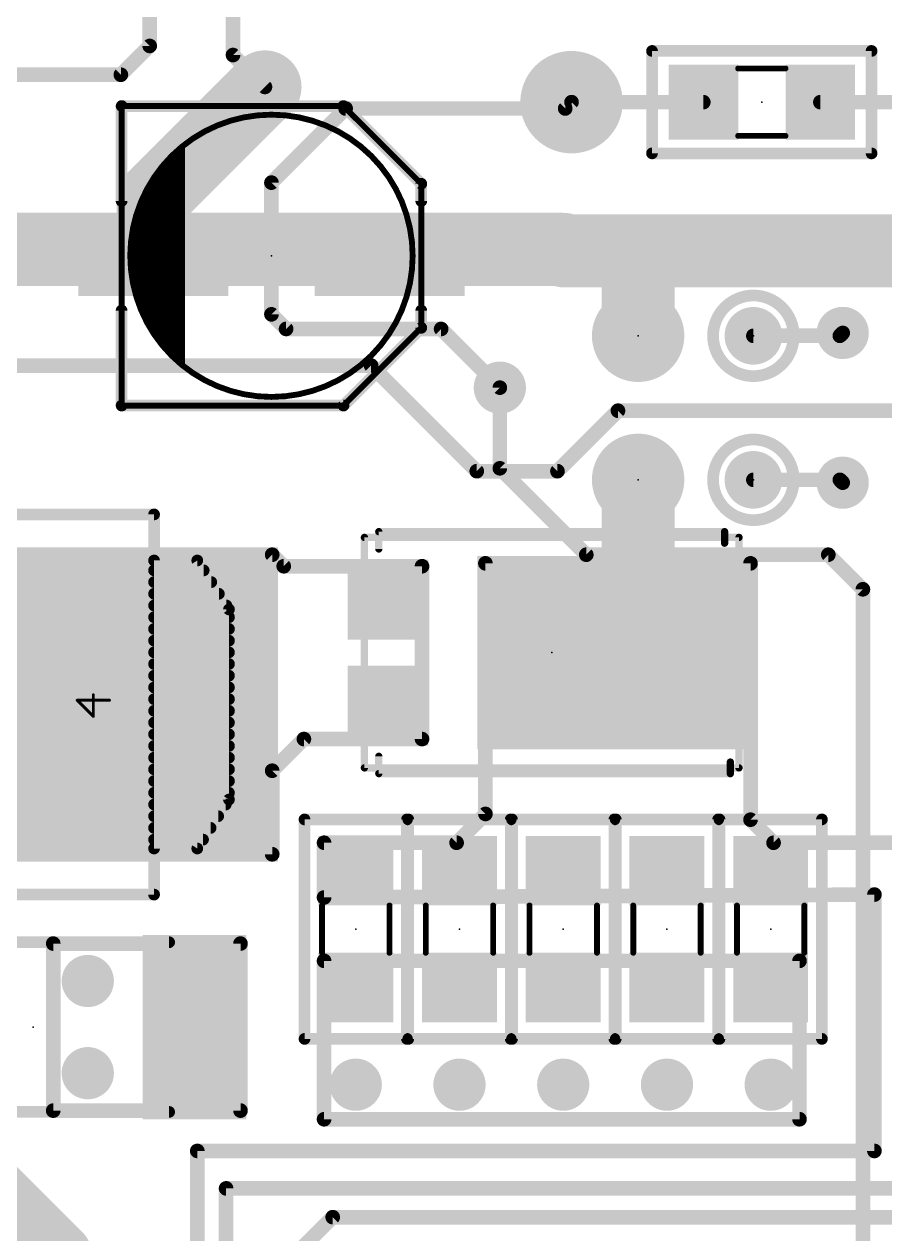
# Model space of a CAD drawing. Extents: x -12.5 to 70.1, y -12.4 to 85.2.
# Drawn here: x 12.35 to 27.28, y 47.41 to 68.41 of the extents above; entities that cross this region are included whole.
import ezdxf

# ---------------------------------------------------------------- set-up
doc = ezdxf.new("R2010")
doc.units = 0
for name, color, linetype in [('1', 12, 'CONTINUOUS'), ('16', 132, 'CONTINUOUS'), ('17', 110, 'CONTINUOUS'), ('18', 110, 'CONTINUOUS'), ('21', 40, 'CONTINUOUS'), ('23', 53, 'CONTINUOUS'), ('51', 253, 'CONTINUOUS')]:
    doc.layers.add(name, color=color, linetype=linetype)

# ---------------------------------------------------------------- blocks, each defined once
blk = doc.blocks.new('RECT')
blk.add_solid([(-0.5, -0.5), (0.5, -0.5), (-0.5, 0.5), (0.5, 0.5)])
blk = doc.blocks.new('ROUNDP')
at = {"const_width": 0.5}
blk.add_lwpolyline([(0, -0.25, 1), (0, 0.25, 1), (0, -0.25)], format="xyb", dxfattribs=at)
blk = doc.blocks.new('PIE')
at = {"const_width": 0.5}
blk.add_lwpolyline([(0, -0.25, 1), (0, 0.25, 1), (0, -0.25)], format="xyb", dxfattribs=at)
blk = doc.blocks.new('ROUNDV')
at = {"const_width": 0.5}
blk.add_lwpolyline([(0, -0.25, 1), (0, 0.25, 1), (0, -0.25)], format="xyb", dxfattribs=at)

msp = doc.modelspace()

# ---------------------------------------------------------------- linework, layer by layer
at = {"layer": '1'}
for points, const_width in [([(14.524, 72.563), (14.524, 68.032)], 0.254), ([(15.97, 70.26), (15.97, 67.874)], 0.254), ([(14.524, 68.032), (14.024, 67.532)], 0.254), ([(14.587, 65.383), (16.524, 67.32)], 1.27), ([(15.97, 67.874), (16.524, 67.32)], 0.254), ([(14.024, 67.532), (7.306, 67.532)], 0.254), ([(17.924, 66.946), (16.637, 65.659)], 0.254), ([(21.734, 66.946), (17.924, 66.946)], 0.254), ([(21.734, 66.946), (21.844, 67.056)], 0.254), ([(24.13, 67.056), (21.844, 67.056)], 0.254), ([(26.162, 67.056), (32.766, 67.056)], 0.254), ([(14.587, 64.389), (14.587, 65.383)], 1.27), ([(16.637, 65.659), (16.637, 63.373)], 0.254), ([(18.798, 64.5), (18.687, 64.389)], 1.27), ([(21.7, 64.5), (18.798, 64.5)], 1.27), ([(21.7254, 64.4746), (21.7, 64.5)], 1.27), ([(22.7, 64.4746), (21.7254, 64.4746)], 1.27), ([(28.5, 64.4746), (22.7, 64.4746)], 1.27), ([(23, 64.1746), (22.7, 64.4746)], 1.27), ([(23, 63), (23, 64.1746)], 1.27), ([(16.637, 63.373), (16.891, 63.119)], 0.254), ([(16.891, 63.119), (19.581, 63.119)], 0.254), ([(19.581, 63.119), (20.6, 62.1)], 0.254), ([(25, 63), (26.5, 63)], 0.254), ([(26.5, 63), (26.55, 63.05)], 0.254), ([(7.366, 62.484), (18.366, 62.484)], 0.254), ([(18.366, 62.484), (20.2, 60.65)], 0.254), ([(22.65, 61.7), (21.6, 60.65)], 0.254), ([(22.65, 61.7), (28.05, 61.7)], 0.254), ([(23, 60.5), (23, 57.858)], 1.27), ([(21.6, 60.65), (20.2, 60.65)], 0.254), ([(25, 60.5), (26.5, 60.5)], 0.254), ([(26.5, 60.5), (26.55, 60.45)], 0.254), ([(9.9, 59.2), (16.65, 59.2)], 0.254), ([(16.65, 59.2), (16.85, 59)], 0.254), ([(16.85, 59), (19.25, 59)], 0.254), ([(19.25, 59), (19.25, 56)], 0.254), ([(24.95, 59.05), (20.35, 59.05)], 0.254), ([(20.35, 59.05), (20.35, 54.7)], 0.254), ([(24.95, 54.6), (24.95, 59.05)], 0.254), ([(23, 57.858), (22.642, 57.5)], 1.27), ([(13.2528, 56.6), (4.2, 56.6)], 1.6764), ([(17.2, 56), (16.65, 55.45)], 0.254), ([(19.25, 56), (17.2, 56)], 0.254), ([(16.65, 55.45), (16.65, 54)], 0.254), ([(20.35, 54.7), (19.85, 54.2)], 0.254), ([(25.35, 54.2), (24.95, 54.6)], 0.254), ([(19.85, 54.2), (17.55, 54.2)], 0.254), ([(17.55, 54.2), (17.55, 53.25)], 0.254), ([(27.95, 54.2), (25.35, 54.2)], 0.254), ([(16.65, 54), (9.9, 54)], 0.254), ([(17.55, 53.25), (27.1, 53.3)], 0.254), ([(27.1, 53.3), (27.1, 48.85)], 0.254), ([(12.85, 52.45), (16.1, 52.45)], 0.254), ([(12.85, 49.55), (12.85, 52.45)], 0.254), ([(16.1, 52.45), (16.1, 49.55)], 0.254), ([(17.55, 52.15), (25.8, 52.15)], 0.254), ([(17.55, 49.4), (17.55, 52.15)], 0.254), ([(25.8, 52.15), (25.8, 49.4)], 0.254), ([(16.1, 49.55), (12.85, 49.55)], 0.254), ([(25.8, 49.4), (17.55, 49.4)], 0.254), ([(27.1, 48.85), (15.35, 48.85)], 0.254), ([(15.35, 48.85), (15.35, 45.2)], 0.254), ([(11.7, 48.2), (12.9, 47)], 1.27), ([(15.85, 45.2), (15.85, 48.2)], 0.254), ([(15.85, 48.2), (27.95, 48.2)], 0.254), ([(16.35, 46.35), (17.7, 47.7)], 0.254), ([(17.7, 47.7), (27.9, 47.7)], 0.254), ([(12.9, 47), (12.9, 44.4)], 1.27)]:
    msp.add_lwpolyline(points, dxfattribs=dict(at, const_width=const_width))
for points, const_width in [([(14.4605, 68.032, 1), (14.5875, 68.032)], 0.127), ([(14.5689, 67.9871, 1), (14.4791, 68.0769)], 0.127), ([(16.0149, 67.9189, 1), (15.9251, 67.8291)], 0.127), ([(15.9065, 67.874, 1), (16.0335, 67.874)], 0.127), ([(16.7485, 67.0955, 1), (16.2995, 67.5445)], 0.635), ([(13.9791, 67.5769, 1), (14.0689, 67.4871)], 0.127), ([(14.024, 67.4685, 1), (14.024, 67.5955)], 0.127), ([(16.4791, 67.2751, 1), (16.5689, 67.3649)], 0.127), ([(17.924, 67.0095, 1), (17.924, 66.8825)], 0.127), ([(17.9689, 66.9011, 1), (17.8791, 66.9909)], 0.127), ([(21.6891, 66.9909, 1), (21.7789, 66.9011)], 0.127), ([(21.734, 66.8825, 1), (21.734, 67.0095)], 0.127), ([(21.844, 67.1195, 1), (21.844, 66.9925)], 0.127), ([(21.8889, 67.0111, 1), (21.7991, 67.1009)], 0.127), ([(24.13, 66.9925, 1), (24.13, 67.1195)], 0.127), ([(26.162, 67.1195, 1), (26.162, 66.9925)], 0.127), ([(14.9045, 65.383, 1), (14.2695, 65.383)], 0.635), ([(14.3625, 65.6075, 1), (14.8115, 65.1585)], 0.635), ([(16.7005, 65.659, 1), (16.5735, 65.659)], 0.127), ([(16.5921, 65.7039, 1), (16.6819, 65.6141)], 0.127), ([(18.798, 64.8175, 1), (18.798, 64.1825)], 0.635), ([(19.0225, 64.2755, 1), (18.5735, 64.7245)], 0.635), ([(21.9245, 64.7245, 1), (21.4755, 64.2755)], 0.635), ([(21.7254, 64.7921, 1), (21.7254, 64.1571)], 0.635), ([(21.7, 64.1825, 1), (21.7, 64.8175)], 0.635), ([(22.7, 64.7921, 1), (22.7, 64.1571)], 0.635), ([(22.9245, 64.6991, 1), (22.4755, 64.2501)], 0.635), ([(22.7, 64.1571, 1), (22.7, 64.7921)], 0.635), ([(18.4625, 64.6135, 1), (18.9115, 64.1645)], 0.635), ([(21.5009, 64.2501, 1), (21.9499, 64.6991)], 0.635), ([(14.2695, 64.389, 1), (14.9045, 64.389)], 0.635), ([(23.3175, 64.1746, 1), (22.6825, 64.1746)], 0.635), ([(22.7755, 63.9501, 1), (23.2245, 64.3991)], 0.635), ([(16.6819, 63.4179, 1), (16.5921, 63.3281)], 0.127), ([(16.5735, 63.373, 1), (16.7005, 63.373)], 0.127), ([(16.891, 63.1825, 1), (16.891, 63.0555)], 0.127), ([(16.8461, 63.0741, 1), (16.9359, 63.1639)], 0.127), ([(19.6259, 63.1639, 1), (19.5361, 63.0741)], 0.127), ([(19.581, 63.0555, 1), (19.581, 63.1825)], 0.127), ([(22.6825, 63, 1), (23.3175, 63)], 0.635), ([(25, 63.0635, 1), (25, 62.9365)], 0.127), ([(26.4551, 63.0449, 1), (26.5449, 62.9551)], 0.127), ([(26.5, 62.9365, 1), (26.5, 63.0635)], 0.127), ([(26.5949, 63.0051, 1), (26.5051, 63.0949)], 0.127), ([(18.4109, 62.5289, 1), (18.3211, 62.4391)], 0.127), ([(18.366, 62.4205, 1), (18.366, 62.5475)], 0.127), ([(20.5551, 62.0551, 1), (20.6449, 62.1449)], 0.127), ([(22.65, 61.7635, 1), (22.65, 61.6365)], 0.127), ([(22.6949, 61.6551, 1), (22.6051, 61.7449)], 0.127), ([(23.3175, 60.5, 1), (22.6825, 60.5)], 0.635), ([(20.2, 60.7135, 1), (20.2, 60.5865)], 0.127), ([(20.1551, 60.6051, 1), (20.2449, 60.6949)], 0.127), ([(21.5551, 60.6949, 1), (21.6449, 60.6051)], 0.127), ([(21.6, 60.5865, 1), (21.6, 60.7135)], 0.127), ([(25, 60.5635, 1), (25, 60.4365)], 0.127), ([(26.5449, 60.5449, 1), (26.4551, 60.4551)], 0.127), ([(26.5, 60.4365, 1), (26.5, 60.5635)], 0.127), ([(26.5051, 60.4051, 1), (26.5949, 60.4949)], 0.127), ([(16.6949, 59.2449, 1), (16.6051, 59.1551)], 0.127), ([(16.65, 59.1365, 1), (16.65, 59.2635)], 0.127), ([(16.85, 59.0635, 1), (16.85, 58.9365)], 0.127), ([(16.8051, 58.9551, 1), (16.8949, 59.0449)], 0.127), ([(19.3135, 59, 1), (19.1865, 59)], 0.127), ([(19.25, 58.9365, 1), (19.25, 59.0635)], 0.127), ([(20.35, 59.1135, 1), (20.35, 58.9865)], 0.127), ([(20.4135, 59.05, 1), (20.2865, 59.05)], 0.127), ([(25.0135, 59.05, 1), (24.8865, 59.05)], 0.127), ([(24.95, 58.9865, 1), (24.95, 59.1135)], 0.127), ([(23.2245, 57.6335, 1), (22.7755, 58.0825)], 0.635), ([(22.6825, 57.858, 1), (23.3175, 57.858)], 0.635), ([(22.4175, 57.7245, 1), (22.8665, 57.2755)], 0.635), ([(13.2528, 56.1809, 1), (13.2528, 57.0191)], 0.8382), ([(17.2, 56.0635, 1), (17.2, 55.9365)], 0.127), ([(17.2449, 55.9551, 1), (17.1551, 56.0449)], 0.127), ([(19.25, 55.9365, 1), (19.25, 56.0635)], 0.127), ([(19.1865, 56, 1), (19.3135, 56)], 0.127), ([(16.7135, 55.45, 1), (16.5865, 55.45)], 0.127), ([(16.6051, 55.4949, 1), (16.6949, 55.4051)], 0.127), ([(20.3949, 54.6551, 1), (20.3051, 54.7449)], 0.127), ([(20.2865, 54.7, 1), (20.4135, 54.7)], 0.127), ([(24.9949, 54.6449, 1), (24.9051, 54.5551)], 0.127), ([(24.8865, 54.6, 1), (25.0135, 54.6)], 0.127), ([(17.55, 54.2635, 1), (17.55, 54.1365)], 0.127), ([(17.6135, 54.2, 1), (17.4865, 54.2)], 0.127), ([(19.8051, 54.2449, 1), (19.8949, 54.1551)], 0.127), ([(19.85, 54.1365, 1), (19.85, 54.2635)], 0.127), ([(25.35, 54.2635, 1), (25.35, 54.1365)], 0.127), ([(25.3051, 54.1551, 1), (25.3949, 54.2449)], 0.127), ([(16.5865, 54, 1), (16.7135, 54)], 0.127), ([(16.65, 53.9365, 1), (16.65, 54.0635)], 0.127), ([(17.5497, 53.3135, 1), (17.5503, 53.1865)], 0.127), ([(27.1635, 53.3, 1), (27.0365, 53.3)], 0.127), ([(27.1003, 53.2365, 1), (27.0997, 53.3635)], 0.127), ([(17.4865, 53.25, 1), (17.6135, 53.25)], 0.127), ([(12.85, 52.5135, 1), (12.85, 52.3865)], 0.127), ([(12.9135, 52.45, 1), (12.7865, 52.45)], 0.127), ([(16.1635, 52.45, 1), (16.0365, 52.45)], 0.127), ([(16.1, 52.3865, 1), (16.1, 52.5135)], 0.127), ([(17.55, 52.2135, 1), (17.55, 52.0865)], 0.127), ([(17.6135, 52.15, 1), (17.4865, 52.15)], 0.127), ([(25.8635, 52.15, 1), (25.7365, 52.15)], 0.127), ([(25.8, 52.0865, 1), (25.8, 52.2135)], 0.127), ([(12.85, 49.6135, 1), (12.85, 49.4865)], 0.127), ([(12.7865, 49.55, 1), (12.9135, 49.55)], 0.127), ([(16.0365, 49.55, 1), (16.1635, 49.55)], 0.127), ([(16.1, 49.4865, 1), (16.1, 49.6135)], 0.127), ([(17.55, 49.4635, 1), (17.55, 49.3365)], 0.127), ([(17.4865, 49.4, 1), (17.6135, 49.4)], 0.127), ([(25.7365, 49.4, 1), (25.8635, 49.4)], 0.127), ([(25.8, 49.3365, 1), (25.8, 49.4635)], 0.127), ([(15.35, 48.9135, 1), (15.35, 48.7865)], 0.127), ([(15.4135, 48.85, 1), (15.2865, 48.85)], 0.127), ([(27.1, 48.7865, 1), (27.1, 48.9135)], 0.127), ([(27.0365, 48.85, 1), (27.1635, 48.85)], 0.127), ([(15.9135, 48.2, 1), (15.7865, 48.2)], 0.127), ([(15.85, 48.2635, 1), (15.85, 48.1365)], 0.127), ([(17.7, 47.7635, 1), (17.7, 47.6365)], 0.127), ([(17.7449, 47.6551, 1), (17.6551, 47.7449)], 0.127), ([(13.2175, 47, 1), (12.5825, 47)], 0.635), ([(12.6755, 46.7755, 1), (13.1245, 47.2245)], 0.635)]:
    msp.add_lwpolyline(points, format="xyb", dxfattribs=dict(at, const_width=const_width))
at = {"layer": '16'}
for points, const_width in [([(21.7, 64.5), (10.994, 64.5)], 1.27), ([(20.6, 60.7), (20.6, 62.1)], 0.254), ([(22.1, 59.2), (20.6, 60.7)], 0.254), ([(26.3, 59.2), (22.1, 59.2)], 0.254), ([(26.9, 58.6), (26.3, 59.2)], 0.254), ([(26.9, 39.5), (26.9, 58.6)], 0.254)]:
    msp.add_lwpolyline(points, dxfattribs=dict(at, const_width=const_width))
for points, const_width in [([(21.7, 64.1825, 1), (21.7, 64.8175)], 0.635), ([(20.6635, 62.1, 1), (20.5365, 62.1)], 0.127), ([(20.6449, 60.7449, 1), (20.5551, 60.6551)], 0.127), ([(20.5365, 60.7, 1), (20.6635, 60.7)], 0.127), ([(22.1, 59.2635, 1), (22.1, 59.1365)], 0.127), ([(22.0551, 59.1551, 1), (22.1449, 59.2449)], 0.127), ([(26.3449, 59.2449, 1), (26.2551, 59.1551)], 0.127), ([(26.3, 59.1365, 1), (26.3, 59.2635)], 0.127), ([(26.9635, 58.6, 1), (26.8365, 58.6)], 0.127), ([(26.8551, 58.5551, 1), (26.9449, 58.6449)], 0.127)]:
    msp.add_lwpolyline(points, format="xyb", dxfattribs=dict(at, const_width=const_width))
at = {"layer": '21'}
for points, const_width in [([(23.241, 66.167), (23.241, 67.945)], 0.2032), ([(23.241, 67.945), (27.051, 67.945)], 0.2032), ([(27.051, 67.945), (27.051, 66.167)], 0.2032), ([(14.037, 65.339), (14.037, 66.989)], 0.2032), ([(14.037, 66.989), (17.887, 66.989)], 0.2032), ([(17.887, 66.989), (19.237, 65.639)], 0.2032), ([(27.051, 66.167), (23.241, 66.167)], 0.2032), ([(19.237, 65.639), (19.237, 65.339)], 0.2032), ([(14.037, 61.789), (14.037, 63.439)], 0.2032), ([(19.237, 63.439), (19.237, 63.139)], 0.2032), ([(19.237, 63.139), (17.887, 61.789)], 0.2032), ([(17.887, 61.789), (14.037, 61.789)], 0.2032), ([(14.6, 59.9), (8.4, 59.9)], 0.2032), ([(18.5, 59.3), (18.5, 59.6)], 0.127), ([(18.5, 59.6), (24.5, 59.6)], 0.127), ([(24.5, 59.6), (24.5, 59.4)], 0.127), ([(18.5, 55.4), (18.5, 55.7)], 0.127), ([(24.6, 55.6), (24.6, 55.4)], 0.127), ([(24.6, 55.4), (18.5, 55.4)], 0.127), ([(17.211, 50.795), (17.211, 54.605)], 0.2032), ([(17.211, 54.605), (18.989, 54.605)], 0.2032), ([(18.989, 54.605), (18.989, 50.795)], 0.2032), ([(19.011, 50.795), (19.011, 54.605)], 0.2032), ([(19.011, 54.605), (20.789, 54.605)], 0.2032), ([(20.789, 54.605), (20.789, 50.795)], 0.2032), ([(20.811, 50.795), (20.811, 54.605)], 0.2032), ([(20.811, 54.605), (22.589, 54.605)], 0.2032), ([(22.589, 54.605), (22.589, 50.795)], 0.2032), ([(22.611, 50.795), (22.611, 54.605)], 0.2032), ([(22.611, 54.605), (24.389, 54.605)], 0.2032), ([(24.389, 54.605), (24.389, 50.795)], 0.2032), ([(24.411, 50.795), (24.411, 54.605)], 0.2032), ([(24.411, 54.605), (26.189, 54.605)], 0.2032), ([(26.189, 54.605), (26.189, 50.795)], 0.2032), ([(8.4, 53.3), (14.6, 53.3)], 0.2032), ([(18.989, 50.795), (17.211, 50.795)], 0.2032), ([(20.789, 50.795), (19.011, 50.795)], 0.2032), ([(22.589, 50.795), (20.811, 50.795)], 0.2032), ([(24.389, 50.795), (22.611, 50.795)], 0.2032), ([(26.189, 50.795), (24.411, 50.795)], 0.2032)]:
    msp.add_lwpolyline(points, dxfattribs=dict(at, const_width=const_width))
for points, const_width in [([(23.2918, 67.945, 1), (23.1902, 67.945)], 0.1016), ([(23.241, 67.9958, 1), (23.241, 67.8942)], 0.1016), ([(27.1018, 67.945, 1), (27.0002, 67.945)], 0.1016), ([(27.051, 67.8942, 1), (27.051, 67.9958)], 0.1016), ([(14.0878, 66.989, 1), (13.9862, 66.989)], 0.1016), ([(14.037, 67.0398, 1), (14.037, 66.9382)], 0.1016), ([(17.9229, 67.0249, 1), (17.8511, 66.9531)], 0.1016), ([(17.887, 66.9382, 1), (17.887, 67.0398)], 0.1016), ([(23.241, 66.2178, 1), (23.241, 66.1162)], 0.1016), ([(23.1902, 66.167, 1), (23.2918, 66.167)], 0.1016), ([(27.0002, 66.167, 1), (27.1018, 66.167)], 0.1016), ([(27.051, 66.1162, 1), (27.051, 66.2178)], 0.1016), ([(19.2878, 65.639, 1), (19.1862, 65.639)], 0.1016), ([(19.2011, 65.6031, 1), (19.2729, 65.6749)], 0.1016), ([(13.9862, 65.339, 1), (14.0878, 65.339)], 0.1016), ([(19.1862, 65.339, 1), (19.2878, 65.339)], 0.1016), ([(23, 62.3, 1), (23, 63.7, 1), (23, 62.3)], 0.2032), ([(25, 62.3, 1), (25, 63.7, 1), (25, 62.3)], 0.2032), ([(14.0878, 63.439, 1), (13.9862, 63.439)], 0.1016), ([(19.2878, 63.439, 1), (19.1862, 63.439)], 0.1016), ([(19.2729, 63.1031, 1), (19.2011, 63.1749)], 0.1016), ([(19.1862, 63.139, 1), (19.2878, 63.139)], 0.1016), ([(14.037, 61.8398, 1), (14.037, 61.7382)], 0.1016), ([(13.9862, 61.789, 1), (14.0878, 61.789)], 0.1016), ([(17.8511, 61.8249, 1), (17.9229, 61.7531)], 0.1016), ([(17.887, 61.7382, 1), (17.887, 61.8398)], 0.1016), ([(23, 59.8, 1), (23, 61.2, 1), (23, 59.8)], 0.2032), ([(25, 59.8, 1), (25, 61.2, 1), (25, 59.8)], 0.2032), ([(14.6, 59.8492, 1), (14.6, 59.9508)], 0.1016), ([(18.5, 59.6318, 1), (18.5, 59.5682)], 0.0635), ([(18.5317, 59.6, 1), (18.4683, 59.6)], 0.0635), ([(24.5317, 59.6, 1), (24.4683, 59.6)], 0.0635), ([(24.5, 59.5682, 1), (24.5, 59.6318)], 0.0635), ([(24.4683, 59.4, 1), (24.5317, 59.4)], 0.0635), ([(18.4683, 59.3, 1), (18.5317, 59.3)], 0.0635), ([(18.5317, 55.7, 1), (18.4683, 55.7)], 0.0635), ([(24.6318, 55.6, 1), (24.5683, 55.6)], 0.0635), ([(18.5, 55.4318, 1), (18.5, 55.3683)], 0.0635), ([(24.6, 55.3683, 1), (24.6, 55.4318)], 0.0635), ([(18.4683, 55.4, 1), (18.5317, 55.4)], 0.0635), ([(24.5683, 55.4, 1), (24.6318, 55.4)], 0.0635), ([(17.2618, 54.605, 1), (17.1602, 54.605)], 0.1016), ([(17.211, 54.6558, 1), (17.211, 54.5542)], 0.1016), ([(19.0398, 54.605, 1), (18.9382, 54.605)], 0.1016), ([(19.0618, 54.605, 1), (18.9602, 54.605)], 0.1016), ([(19.011, 54.6558, 1), (19.011, 54.5542)], 0.1016), ([(18.989, 54.5542, 1), (18.989, 54.6558)], 0.1016), ([(20.8398, 54.605, 1), (20.7382, 54.605)], 0.1016), ([(20.8618, 54.605, 1), (20.7602, 54.605)], 0.1016), ([(20.811, 54.6558, 1), (20.811, 54.5542)], 0.1016), ([(20.789, 54.5542, 1), (20.789, 54.6558)], 0.1016), ([(22.6398, 54.605, 1), (22.5382, 54.605)], 0.1016), ([(22.6618, 54.605, 1), (22.5602, 54.605)], 0.1016), ([(22.611, 54.6558, 1), (22.611, 54.5542)], 0.1016), ([(22.589, 54.5542, 1), (22.589, 54.6558)], 0.1016), ([(24.4398, 54.605, 1), (24.3382, 54.605)], 0.1016), ([(24.4618, 54.605, 1), (24.3602, 54.605)], 0.1016), ([(24.411, 54.6558, 1), (24.411, 54.5542)], 0.1016), ([(24.389, 54.5542, 1), (24.389, 54.6558)], 0.1016), ([(26.2398, 54.605, 1), (26.1382, 54.605)], 0.1016), ([(26.189, 54.5542, 1), (26.189, 54.6558)], 0.1016), ([(14.6, 53.2492, 1), (14.6, 53.3508)], 0.1016), ([(17.211, 50.8458, 1), (17.211, 50.7442)], 0.1016), ([(17.1602, 50.795, 1), (17.2618, 50.795)], 0.1016), ([(18.9382, 50.795, 1), (19.0398, 50.795)], 0.1016), ([(19.011, 50.8458, 1), (19.011, 50.7442)], 0.1016), ([(18.9602, 50.795, 1), (19.0618, 50.795)], 0.1016), ([(18.989, 50.7442, 1), (18.989, 50.8458)], 0.1016), ([(20.7382, 50.795, 1), (20.8398, 50.795)], 0.1016), ([(20.811, 50.8458, 1), (20.811, 50.7442)], 0.1016), ([(20.7602, 50.795, 1), (20.8618, 50.795)], 0.1016), ([(20.789, 50.7442, 1), (20.789, 50.8458)], 0.1016), ([(22.5382, 50.795, 1), (22.6398, 50.795)], 0.1016), ([(22.611, 50.8458, 1), (22.611, 50.7442)], 0.1016), ([(22.5602, 50.795, 1), (22.6618, 50.795)], 0.1016), ([(22.589, 50.7442, 1), (22.589, 50.8458)], 0.1016), ([(24.3382, 50.795, 1), (24.4398, 50.795)], 0.1016), ([(24.411, 50.8458, 1), (24.411, 50.7442)], 0.1016), ([(24.3602, 50.795, 1), (24.4618, 50.795)], 0.1016), ([(24.389, 50.7442, 1), (24.389, 50.8458)], 0.1016), ([(26.1382, 50.795, 1), (26.2398, 50.795)], 0.1016), ([(26.189, 50.7442, 1), (26.189, 50.8458)], 0.1016)]:
    msp.add_lwpolyline(points, format="xyb", dxfattribs=dict(at, const_width=const_width))
at = {"layer": '23'}
for p in [(21.844, 67.056), (25.146, 67.056), (16.637, 64.389), (23, 63), (25, 63), (23, 60.5), (25, 60.5), (21.5, 57.5), (18.1, 52.7), (19.9, 52.7), (21.7, 52.7), (23.5, 52.7), (25.3, 52.7), (12.5, 51)]:
    msp.add_point(p, dxfattribs=at)
at = {"layer": '51'}
for points, const_width in [([(25.556, 67.641), (24.736, 67.641)], 0.1016), ([(14.037, 66.989), (17.887, 66.989)], 0.1016), ([(14.037, 61.789), (14.037, 66.989)], 0.1016), ([(17.887, 66.989), (19.237, 65.639)], 0.1016), ([(25.556, 66.471), (24.736, 66.471)], 0.1016), ([(15.037, 66.189), (14.637, 65.739)], 0.1016), ([(14.9949, 66.1416), (15.037, 66.1416)], 0.1016), ([(15.037, 62.589), (15.037, 66.189)], 0.1016), ([(15.087, 66.239), (15.087, 62.539)], 0.1016), ([(14.8142, 65.9384), (15.037, 65.9384)], 0.1016), ([(14.9046, 66.04), (15.037, 66.04)], 0.1016), ([(14.637, 65.739), (14.387, 65.139)], 0.1016), ([(14.6354, 65.7352), (15.037, 65.7352)], 0.1016), ([(14.7239, 65.8368), (15.037, 65.8368)], 0.1016), ([(14.5508, 65.532), (15.037, 65.532)], 0.1016), ([(14.5931, 65.6336), (15.037, 65.6336)], 0.1016), ([(19.237, 65.639), (19.237, 63.139)], 0.1016), ([(14.4661, 65.3288), (15.037, 65.3288)], 0.1016), ([(14.5084, 65.4304), (15.037, 65.4304)], 0.1016), ([(14.387, 65.139), (14.187, 64.439)], 0.1016), ([(14.3832, 65.1256), (15.037, 65.1256)], 0.1016), ([(14.4238, 65.2272), (15.037, 65.2272)], 0.1016), ([(14.3251, 64.9224), (15.037, 64.9224)], 0.1016), ([(14.3541, 65.024), (15.037, 65.024)], 0.1016), ([(14.2671, 64.7192), (15.037, 64.7192)], 0.1016), ([(14.2961, 64.8208), (15.037, 64.8208)], 0.1016), ([(14.187, 64.439), (14.387, 63.639)], 0.1016), ([(14.1932, 64.4144), (15.037, 64.4144)], 0.1016), ([(14.209, 64.516), (15.037, 64.516)], 0.1016), ([(14.238, 64.6176), (15.037, 64.6176)], 0.1016), ([(14.2186, 64.3128), (15.037, 64.3128)], 0.1016), ([(14.2439, 64.2112), (15.037, 64.2112)], 0.1016), ([(14.2694, 64.1096), (15.037, 64.1096)], 0.1016), ([(14.2948, 64.008), (15.037, 64.008)], 0.1016), ([(14.3201, 63.9064), (15.037, 63.9064)], 0.1016), ([(14.3456, 63.8048), (15.037, 63.8048)], 0.1016), ([(14.371, 63.7032), (15.037, 63.7032)], 0.1016), ([(14.387, 63.639), (14.687, 63.039)], 0.1016), ([(14.4057, 63.6016), (15.037, 63.6016)], 0.1016), ([(14.4565, 63.5), (15.037, 63.5)], 0.1016), ([(14.5073, 63.3984), (15.037, 63.3984)], 0.1016), ([(14.5581, 63.2968), (15.037, 63.2968)], 0.1016), ([(14.6089, 63.1952), (15.037, 63.1952)], 0.1016), ([(14.6597, 63.0936), (15.037, 63.0936)], 0.1016), ([(14.687, 63.039), (15.037, 62.589)], 0.1016), ([(14.7236, 62.992), (15.037, 62.992)], 0.1016), ([(19.237, 63.139), (17.887, 61.789)], 0.1016), ([(14.8026, 62.8904), (15.037, 62.8904)], 0.1016), ([(14.8816, 62.7888), (15.037, 62.7888)], 0.1016), ([(14.9606, 62.6872), (15.037, 62.6872)], 0.1016), ([(17.887, 61.789), (14.037, 61.789)], 0.1016), ([(14.6, 53.3), (14.6, 59.9)], 0.2032), ([(18.25, 55.5), (18.25, 59.5)], 0.127), ([(18.25, 59.5), (24.75, 59.5)], 0.127), ([(24.75, 59.5), (24.75, 55.5)], 0.127), ([(14.6, 59.1), (15.35, 59.1)], 0.2032), ([(14.6, 54.1), (14.6, 59.1)], 0.2032), ([(14.6, 58.928), (15.4613, 58.928)], 0.2032), ([(15.35, 59.1), (15.9, 58.25)], 0.2032), ([(20.9, 59), (23.4, 57.5)], 0.3048), ([(20.9, 56), (20.9, 59)], 0.3048), ([(14.6, 58.7248), (15.5928, 58.7248)], 0.2032), ([(20.9, 58.8264), (21.1893, 58.8264)], 0.3048), ([(14.6, 58.5216), (15.7243, 58.5216)], 0.2032), ([(20.9, 58.5216), (21.6973, 58.5216)], 0.3048), ([(14.6, 58.3184), (15.8557, 58.3184)], 0.2032), ([(14.6, 58.1152), (15.9, 58.1152)], 0.2032), ([(15.9, 58.25), (15.9, 54.95)], 0.2032), ([(20.9, 58.2168), (22.2053, 58.2168)], 0.3048), ([(14.6, 57.912), (15.9, 57.912)], 0.2032), ([(20.9, 57.912), (22.7133, 57.912)], 0.3048), ([(14.6, 57.7088), (15.9, 57.7088)], 0.2032), ([(20.9, 57.6072), (23.2213, 57.6072)], 0.3048), ([(14.6, 57.5056), (15.9, 57.5056)], 0.2032), ([(23.4, 57.5), (20.9, 56)], 0.3048), ([(14.6, 57.3024), (15.9, 57.3024)], 0.2032), ([(20.9, 57.3024), (23.0707, 57.3024)], 0.3048), ([(14.6, 57.0992), (15.9, 57.0992)], 0.2032), ([(20.9, 56.9976), (22.5627, 56.9976)], 0.3048), ([(14.6, 56.896), (15.9, 56.896)], 0.2032), ([(13.8257, 56.6739), (13.2664, 56.6739)], 0.0508), ([(13.2664, 56.6739), (13.5461, 56.3943)], 0.0508), ([(13.5461, 56.3943), (13.5461, 56.7671)], 0.0508), ([(14.6, 56.6928), (15.9, 56.6928)], 0.2032), ([(20.9, 56.6928), (22.0547, 56.6928)], 0.3048), ([(14.6, 56.4896), (15.9, 56.4896)], 0.2032), ([(20.9, 56.388), (21.5467, 56.388)], 0.3048), ([(14.6, 56.2864), (15.9, 56.2864)], 0.2032), ([(14.6, 56.0832), (15.9, 56.0832)], 0.2032), ([(20.9, 56.0832), (21.0387, 56.0832)], 0.3048), ([(14.6, 55.88), (15.9, 55.88)], 0.2032), ([(14.6, 55.6768), (15.9, 55.6768)], 0.2032), ([(14.6, 55.4736), (15.9, 55.4736)], 0.2032), ([(24.75, 55.5), (18.25, 55.5)], 0.127), ([(14.6, 55.2704), (15.9, 55.2704)], 0.2032), ([(14.6, 55.0672), (15.9, 55.0672)], 0.2032), ([(15.9, 54.95), (15.35, 54.1)], 0.2032), ([(14.6, 54.864), (15.8444, 54.864)], 0.2032), ([(14.6, 54.6608), (15.7129, 54.6608)], 0.2032), ([(14.6, 54.4576), (15.5814, 54.4576)], 0.2032), ([(14.6, 54.2544), (15.4499, 54.2544)], 0.2032), ([(15.35, 54.1), (14.6, 54.1)], 0.2032), ([(17.515, 53.11), (17.515, 52.29)], 0.1016), ([(18.685, 53.11), (18.685, 52.29)], 0.1016), ([(19.315, 53.11), (19.315, 52.29)], 0.1016), ([(20.485, 53.11), (20.485, 52.29)], 0.1016), ([(21.115, 53.11), (21.115, 52.29)], 0.1016), ([(22.285, 53.11), (22.285, 52.29)], 0.1016), ([(22.915, 53.11), (22.915, 52.29)], 0.1016), ([(24.085, 53.11), (24.085, 52.29)], 0.1016), ([(24.715, 53.11), (24.715, 52.29)], 0.1016), ([(25.885, 53.11), (25.885, 52.29)], 0.1016), ([(14.862, 52.473), (10.113, 52.473)], 0.2032), ([(14.862, 49.527), (10.113, 49.527)], 0.2032)]:
    msp.add_lwpolyline(points, dxfattribs=dict(at, const_width=const_width))
for points, const_width in [([(24.736, 67.6664, 1), (24.736, 67.6156)], 0.0508), ([(25.556, 67.6156, 1), (25.556, 67.6664)], 0.0508), ([(14.037, 67.0144, 1), (14.037, 66.9636)], 0.0508), ([(14.0624, 66.989, 1), (14.0116, 66.989)], 0.0508), ([(17.905, 67.007, 1), (17.869, 66.971)], 0.0508), ([(17.887, 66.9636, 1), (17.887, 67.0144)], 0.0508), ([(16.637, 61.939, 1), (16.637, 66.839, 1), (16.637, 61.939)], 0.1016), ([(24.736, 66.4964, 1), (24.736, 66.4456)], 0.0508), ([(25.556, 66.4456, 1), (25.556, 66.4964)], 0.0508), ([(14.9949, 66.167, 1), (14.9949, 66.1162)], 0.0508), ([(15.0624, 66.189, 1), (15.0116, 66.189)], 0.0508), ([(15.056, 66.1721, 1), (15.018, 66.2059)], 0.0508), ([(15.037, 66.1162, 1), (15.037, 66.167)], 0.0508), ([(15.1124, 66.239, 1), (15.0616, 66.239)], 0.0508), ([(14.8142, 65.9638, 1), (14.8142, 65.913)], 0.0508), ([(14.9046, 66.0654, 1), (14.9046, 66.0146)], 0.0508), ([(15.037, 66.0146, 1), (15.037, 66.0654)], 0.0508), ([(15.037, 65.913, 1), (15.037, 65.9638)], 0.0508), ([(14.6354, 65.7606, 1), (14.6354, 65.7098)], 0.0508), ([(14.618, 65.7559, 1), (14.656, 65.7221)], 0.0508), ([(14.6604, 65.7292, 1), (14.6136, 65.7488)], 0.0508), ([(14.7239, 65.8622, 1), (14.7239, 65.8114)], 0.0508), ([(15.037, 65.8114, 1), (15.037, 65.8622)], 0.0508), ([(15.037, 65.7098, 1), (15.037, 65.7606)], 0.0508), ([(14.5508, 65.5574, 1), (14.5508, 65.5066)], 0.0508), ([(14.5931, 65.659, 1), (14.5931, 65.6082)], 0.0508), ([(15.037, 65.6082, 1), (15.037, 65.659)], 0.0508), ([(15.037, 65.5066, 1), (15.037, 65.5574)], 0.0508), ([(19.2624, 65.639, 1), (19.2116, 65.639)], 0.0508), ([(19.219, 65.621, 1), (19.255, 65.657)], 0.0508), ([(14.4661, 65.3542, 1), (14.4661, 65.3034)], 0.0508), ([(14.5084, 65.4558, 1), (14.5084, 65.405)], 0.0508), ([(15.037, 65.405, 1), (15.037, 65.4558)], 0.0508), ([(15.037, 65.3034, 1), (15.037, 65.3542)], 0.0508), ([(14.3832, 65.151, 1), (14.3832, 65.1002)], 0.0508), ([(14.3636, 65.1488, 1), (14.4104, 65.1292)], 0.0508), ([(14.4114, 65.132, 1), (14.3626, 65.146)], 0.0508), ([(14.4238, 65.2526, 1), (14.4238, 65.2018)], 0.0508), ([(15.037, 65.2018, 1), (15.037, 65.2526)], 0.0508), ([(15.037, 65.1002, 1), (15.037, 65.151)], 0.0508), ([(14.3251, 64.9478, 1), (14.3251, 64.897)], 0.0508), ([(14.3541, 65.0494, 1), (14.3541, 64.9986)], 0.0508), ([(15.037, 64.9986, 1), (15.037, 65.0494)], 0.0508), ([(15.037, 64.897, 1), (15.037, 64.9478)], 0.0508), ([(14.2671, 64.7446, 1), (14.2671, 64.6938)], 0.0508), ([(14.2961, 64.8462, 1), (14.2961, 64.7954)], 0.0508), ([(15.037, 64.7954, 1), (15.037, 64.8462)], 0.0508), ([(15.037, 64.6938, 1), (15.037, 64.7446)], 0.0508), ([(14.2116, 64.4452, 1), (14.1624, 64.4328)], 0.0508), ([(14.1626, 64.446, 1), (14.2114, 64.432)], 0.0508), ([(14.1932, 64.4398, 1), (14.1932, 64.389)], 0.0508), ([(14.209, 64.5414, 1), (14.209, 64.4906)], 0.0508), ([(14.238, 64.643, 1), (14.238, 64.5922)], 0.0508), ([(15.037, 64.5922, 1), (15.037, 64.643)], 0.0508), ([(15.037, 64.4906, 1), (15.037, 64.5414)], 0.0508), ([(15.037, 64.389, 1), (15.037, 64.4398)], 0.0508), ([(14.2186, 64.3382, 1), (14.2186, 64.2874)], 0.0508), ([(14.2439, 64.2366, 1), (14.2439, 64.1858)], 0.0508), ([(15.037, 64.2874, 1), (15.037, 64.3382)], 0.0508), ([(15.037, 64.1858, 1), (15.037, 64.2366)], 0.0508), ([(14.2694, 64.135, 1), (14.2694, 64.0842)], 0.0508), ([(14.2948, 64.0334, 1), (14.2948, 63.9826)], 0.0508), ([(15.037, 64.0842, 1), (15.037, 64.135)], 0.0508), ([(15.037, 63.9826, 1), (15.037, 64.0334)], 0.0508), ([(14.3201, 63.9318, 1), (14.3201, 63.881)], 0.0508), ([(14.3456, 63.8302, 1), (14.3456, 63.7794)], 0.0508), ([(15.037, 63.881, 1), (15.037, 63.9318)], 0.0508), ([(15.037, 63.7794, 1), (15.037, 63.8302)], 0.0508), ([(14.371, 63.7286, 1), (14.371, 63.6778)], 0.0508), ([(14.4097, 63.6504, 1), (14.3643, 63.6276)], 0.0508), ([(14.3624, 63.6328, 1), (14.4116, 63.6452)], 0.0508), ([(14.4057, 63.627, 1), (14.4057, 63.5762)], 0.0508), ([(15.037, 63.6778, 1), (15.037, 63.7286)], 0.0508), ([(15.037, 63.5762, 1), (15.037, 63.627)], 0.0508), ([(14.4565, 63.5254, 1), (14.4565, 63.4746)], 0.0508), ([(14.5073, 63.4238, 1), (14.5073, 63.373)], 0.0508), ([(15.037, 63.4746, 1), (15.037, 63.5254)], 0.0508), ([(15.037, 63.373, 1), (15.037, 63.4238)], 0.0508), ([(14.5581, 63.3222, 1), (14.5581, 63.2714)], 0.0508), ([(14.6089, 63.2206, 1), (14.6089, 63.1698)], 0.0508), ([(15.037, 63.2714, 1), (15.037, 63.3222)], 0.0508), ([(15.037, 63.1698, 1), (15.037, 63.2206)], 0.0508), ([(14.6597, 63.119, 1), (14.6597, 63.0682)], 0.0508), ([(14.707, 63.0546, 1), (14.667, 63.0234)], 0.0508), ([(14.6643, 63.0276, 1), (14.7097, 63.0504)], 0.0508), ([(14.7236, 63.0174, 1), (14.7236, 62.9666)], 0.0508), ([(15.037, 63.0682, 1), (15.037, 63.119)], 0.0508), ([(15.037, 62.9666, 1), (15.037, 63.0174)], 0.0508), ([(19.2116, 63.139, 1), (19.2624, 63.139)], 0.0508), ([(19.255, 63.121, 1), (19.219, 63.157)], 0.0508), ([(14.8026, 62.9158, 1), (14.8026, 62.865)], 0.0508), ([(14.8816, 62.8142, 1), (14.8816, 62.7634)], 0.0508), ([(15.037, 62.865, 1), (15.037, 62.9158)], 0.0508), ([(15.037, 62.7634, 1), (15.037, 62.8142)], 0.0508), ([(14.9606, 62.7126, 1), (14.9606, 62.6618)], 0.0508), ([(15.0116, 62.589, 1), (15.0624, 62.589)], 0.0508), ([(15.017, 62.5734, 1), (15.057, 62.6046)], 0.0508), ([(15.037, 62.6618, 1), (15.037, 62.7126)], 0.0508), ([(15.0616, 62.539, 1), (15.1124, 62.539)], 0.0508), ([(14.037, 61.8144, 1), (14.037, 61.7636)], 0.0508), ([(14.0116, 61.789, 1), (14.0624, 61.789)], 0.0508), ([(17.869, 61.807, 1), (17.905, 61.771)], 0.0508), ([(17.887, 61.7636, 1), (17.887, 61.8144)], 0.0508), ([(14.6508, 59.9, 1), (14.5492, 59.9)], 0.1016), ([(18.25, 59.5318, 1), (18.25, 59.4682)], 0.0635), ([(18.2817, 59.5, 1), (18.2183, 59.5)], 0.0635), ([(24.7817, 59.5, 1), (24.7183, 59.5)], 0.0635), ([(24.75, 59.4682, 1), (24.75, 59.5318)], 0.0635), ([(14.6, 59.1508, 1), (14.6, 59.0492)], 0.1016), ([(14.6508, 59.1, 1), (14.5492, 59.1)], 0.1016), ([(14.6, 58.9788, 1), (14.6, 58.8772)], 0.1016), ([(15.3927, 59.1276, 1), (15.3073, 59.0724)], 0.1016), ([(15.35, 59.0492, 1), (15.35, 59.1508)], 0.1016), ([(15.4613, 58.8772, 1), (15.4613, 58.9788)], 0.1016), ([(20.9392, 59.0653, 1), (20.8608, 58.9347)], 0.1524), ([(20.9762, 59, 1), (20.8238, 59)], 0.1524), ([(14.6, 58.7756, 1), (14.6, 58.674)], 0.1016), ([(15.5928, 58.674, 1), (15.5928, 58.7756)], 0.1016), ([(20.9, 58.9026, 1), (20.9, 58.7502)], 0.1524), ([(21.1893, 58.7502, 1), (21.1893, 58.9026)], 0.1524), ([(14.6, 58.5724, 1), (14.6, 58.4708)], 0.1016), ([(15.7243, 58.4708, 1), (15.7243, 58.5724)], 0.1016), ([(20.9, 58.5978, 1), (20.9, 58.4454)], 0.1524), ([(21.6973, 58.4454, 1), (21.6973, 58.5978)], 0.1524), ([(14.6, 58.3692, 1), (14.6, 58.2676)], 0.1016), ([(15.8557, 58.2676, 1), (15.8557, 58.3692)], 0.1016), ([(14.6, 58.166, 1), (14.6, 58.0644)], 0.1016), ([(15.9508, 58.25, 1), (15.8492, 58.25)], 0.1016), ([(15.8573, 58.2224, 1), (15.9427, 58.2776)], 0.1016), ([(15.9, 58.0644, 1), (15.9, 58.166)], 0.1016), ([(20.9, 58.293, 1), (20.9, 58.1406)], 0.1524), ([(22.2053, 58.1406, 1), (22.2053, 58.293)], 0.1524), ([(14.6, 57.9628, 1), (14.6, 57.8612)], 0.1016), ([(15.9, 57.8612, 1), (15.9, 57.9628)], 0.1016), ([(20.9, 57.9882, 1), (20.9, 57.8358)], 0.1524), ([(22.7133, 57.8358, 1), (22.7133, 57.9882)], 0.1524), ([(14.6, 57.7596, 1), (14.6, 57.658)], 0.1016), ([(15.9, 57.658, 1), (15.9, 57.7596)], 0.1016), ([(20.9, 57.6834, 1), (20.9, 57.531)], 0.1524), ([(23.2213, 57.531, 1), (23.2213, 57.6834)], 0.1524), ([(14.6, 57.5564, 1), (14.6, 57.4548)], 0.1016), ([(15.9, 57.4548, 1), (15.9, 57.5564)], 0.1016), ([(23.4392, 57.4347, 1), (23.3608, 57.5653)], 0.1524), ([(23.3608, 57.4347, 1), (23.4392, 57.5653)], 0.1524), ([(14.6, 57.3532, 1), (14.6, 57.2516)], 0.1016), ([(15.9, 57.2516, 1), (15.9, 57.3532)], 0.1016), ([(20.9, 57.3786, 1), (20.9, 57.2262)], 0.1524), ([(23.0707, 57.2262, 1), (23.0707, 57.3786)], 0.1524), ([(14.6, 57.15, 1), (14.6, 57.0484)], 0.1016), ([(15.9, 57.0484, 1), (15.9, 57.15)], 0.1016), ([(20.9, 57.0738, 1), (20.9, 56.9214)], 0.1524), ([(22.5627, 56.9214, 1), (22.5627, 57.0738)], 0.1524), ([(14.6, 56.9468, 1), (14.6, 56.8452)], 0.1016), ([(15.9, 56.8452, 1), (15.9, 56.9468)], 0.1016), ([(13.2664, 56.6866, 1), (13.2664, 56.6612)], 0.0254), ([(13.2754, 56.6829, 1), (13.2574, 56.6649)], 0.0254), ([(13.5588, 56.7671, 1), (13.5334, 56.7671)], 0.0254), ([(13.8257, 56.6612, 1), (13.8257, 56.6866)], 0.0254), ([(14.6, 56.7436, 1), (14.6, 56.642)], 0.1016), ([(15.9, 56.642, 1), (15.9, 56.7436)], 0.1016), ([(20.9, 56.769, 1), (20.9, 56.6166)], 0.1524), ([(22.0547, 56.6166, 1), (22.0547, 56.769)], 0.1524), ([(14.6, 56.5404, 1), (14.6, 56.4388)], 0.1016), ([(15.9, 56.4388, 1), (15.9, 56.5404)], 0.1016), ([(20.9, 56.4642, 1), (20.9, 56.3118)], 0.1524), ([(21.5467, 56.3118, 1), (21.5467, 56.4642)], 0.1524), ([(13.5334, 56.3943, 1), (13.5588, 56.3943)], 0.0254), ([(13.5371, 56.3853, 1), (13.555, 56.4033)], 0.0254), ([(14.6, 56.3372, 1), (14.6, 56.2356)], 0.1016), ([(15.9, 56.2356, 1), (15.9, 56.3372)], 0.1016), ([(14.6, 56.134, 1), (14.6, 56.0324)], 0.1016), ([(15.9, 56.0324, 1), (15.9, 56.134)], 0.1016), ([(20.9, 56.1594, 1), (20.9, 56.007)], 0.1524), ([(20.8608, 56.0653, 1), (20.9392, 55.9347)], 0.1524), ([(20.8238, 56, 1), (20.9762, 56)], 0.1524), ([(21.0387, 56.007, 1), (21.0387, 56.1594)], 0.1524), ([(14.6, 55.9308, 1), (14.6, 55.8292)], 0.1016), ([(15.9, 55.8292, 1), (15.9, 55.9308)], 0.1016), ([(14.6, 55.7276, 1), (14.6, 55.626)], 0.1016), ([(15.9, 55.626, 1), (15.9, 55.7276)], 0.1016), ([(14.6, 55.5244, 1), (14.6, 55.4228)], 0.1016), ([(15.9, 55.4228, 1), (15.9, 55.5244)], 0.1016), ([(18.25, 55.5318, 1), (18.25, 55.4682)], 0.0635), ([(18.2183, 55.5, 1), (18.2817, 55.5)], 0.0635), ([(24.7183, 55.5, 1), (24.7817, 55.5)], 0.0635), ([(24.75, 55.4682, 1), (24.75, 55.5318)], 0.0635), ([(14.6, 55.3212, 1), (14.6, 55.2196)], 0.1016), ([(15.9, 55.2196, 1), (15.9, 55.3212)], 0.1016), ([(14.6, 55.118, 1), (14.6, 55.0164)], 0.1016), ([(15.9427, 54.9224, 1), (15.8573, 54.9776)], 0.1016), ([(15.9, 55.0164, 1), (15.9, 55.118)], 0.1016), ([(14.6, 54.9148, 1), (14.6, 54.8132)], 0.1016), ([(15.8444, 54.8132, 1), (15.8444, 54.9148)], 0.1016), ([(15.8492, 54.95, 1), (15.9508, 54.95)], 0.1016), ([(14.6, 54.7116, 1), (14.6, 54.61)], 0.1016), ([(15.7129, 54.61, 1), (15.7129, 54.7116)], 0.1016), ([(14.6, 54.5084, 1), (14.6, 54.4068)], 0.1016), ([(15.5814, 54.4068, 1), (15.5814, 54.5084)], 0.1016), ([(14.6, 54.3052, 1), (14.6, 54.2036)], 0.1016), ([(14.6, 54.1508, 1), (14.6, 54.0492)], 0.1016), ([(15.3073, 54.1276, 1), (15.3927, 54.0724)], 0.1016), ([(15.35, 54.0492, 1), (15.35, 54.1508)], 0.1016), ([(15.4499, 54.2036, 1), (15.4499, 54.3052)], 0.1016), ([(14.5492, 54.1, 1), (14.6508, 54.1)], 0.1016), ([(14.5492, 53.3, 1), (14.6508, 53.3)], 0.1016), ([(17.5404, 53.11, 1), (17.4896, 53.11)], 0.0508), ([(18.7104, 53.11, 1), (18.6596, 53.11)], 0.0508), ([(19.3404, 53.11, 1), (19.2896, 53.11)], 0.0508), ([(20.5104, 53.11, 1), (20.4596, 53.11)], 0.0508), ([(21.1404, 53.11, 1), (21.0896, 53.11)], 0.0508), ([(22.3104, 53.11, 1), (22.2596, 53.11)], 0.0508), ([(22.9404, 53.11, 1), (22.8896, 53.11)], 0.0508), ([(24.1104, 53.11, 1), (24.0596, 53.11)], 0.0508), ([(24.7404, 53.11, 1), (24.6896, 53.11)], 0.0508), ([(25.9104, 53.11, 1), (25.8596, 53.11)], 0.0508), ([(14.862, 52.4222, 1), (14.862, 52.5238)], 0.1016), ([(17.4896, 52.29, 1), (17.5404, 52.29)], 0.0508), ([(18.6596, 52.29, 1), (18.7104, 52.29)], 0.0508), ([(19.2896, 52.29, 1), (19.3404, 52.29)], 0.0508), ([(20.4596, 52.29, 1), (20.5104, 52.29)], 0.0508), ([(21.0896, 52.29, 1), (21.1404, 52.29)], 0.0508), ([(22.2596, 52.29, 1), (22.3104, 52.29)], 0.0508), ([(22.8896, 52.29, 1), (22.9404, 52.29)], 0.0508), ([(24.0596, 52.29, 1), (24.1104, 52.29)], 0.0508), ([(24.6896, 52.29, 1), (24.7404, 52.29)], 0.0508), ([(25.8596, 52.29, 1), (25.9104, 52.29)], 0.0508), ([(14.862, 49.4762, 1), (14.862, 49.5778)], 0.1016)]:
    msp.add_lwpolyline(points, format="xyb", dxfattribs=dict(at, const_width=const_width))

# ---------------------------------------------------------------- block references
at = {"layer": '1'}
for p, xscale, yscale, rotation in [((24.13, 67.056), 1.2, 1.3, 180), ((26.162, 67.056), 1.2, 1.3, 180), ((13.2528, 56.6), 5.4516, 7, 270), ((18.66, 58.42), 1.39, 1.4, 270), ((22.642, 57.5), 3.36, 4.86, 270), ((18.66, 56.58), 1.39, 1.4, 270), ((18.1, 53.716), 1.2, 1.3, 270), ((19.9, 53.716), 1.2, 1.3, 270), ((21.7, 53.716), 1.2, 1.3, 270), ((23.5, 53.716), 1.2, 1.3, 270), ((25.3, 53.716), 1.2, 1.3, 270), ((15.3, 51), 1.8, 3.2, 180), ((18.1, 51.684), 1.2, 1.3, 270), ((19.9, 51.684), 1.2, 1.3, 270), ((21.7, 51.684), 1.2, 1.3, 270), ((23.5, 51.684), 1.2, 1.3, 270), ((25.3, 51.684), 1.2, 1.3, 270)]:
    msp.add_blockref('RECT', p, dxfattribs=dict(at, xscale=xscale, yscale=yscale, rotation=rotation))
at = {"layer": '1', "xscale": 2.6, "yscale": 1.4}
for p in [(14.587, 64.389), (18.687, 64.389)]:
    msp.add_blockref('RECT', p, dxfattribs=at)
at = {"layer": '1'}
for p in [(23, 63), (25, 63), (23, 60.5), (25, 60.5)]:
    msp.add_blockref('PIE', p, dxfattribs=at)
at = {"layer": '17', "xscale": 1.778, "yscale": 1.778}
msp.add_blockref('ROUNDP', (21.844, 67.056), dxfattribs=at)
msp.add_blockref('ROUNDP', (21.844, 67.056), dxfattribs=at)
at = {"layer": '18', "xscale": 0.9064, "yscale": 0.9064}
for p in [(16.524, 67.32), (16.524, 67.32), (21.7, 64.5), (21.7, 64.5), (26.55, 63.05), (26.55, 63.05), (20.6, 62.1), (20.6, 62.1), (26.55, 60.45), (26.55, 60.45), (13.45, 51.8), (13.45, 51.8), (13.45, 50.2), (13.45, 50.2), (18.1, 50), (18.1, 50), (19.9, 50), (19.9, 50), (21.7, 50), (21.7, 50), (23.5, 50), (23.5, 50), (25.3, 50), (25.3, 50)]:
    msp.add_blockref('ROUNDV', p, dxfattribs=at)
at = {"layer": '51'}
for p, xscale, yscale, rotation in [((24.4146, 67.056), 0.65, 1.3, 180), ((25.8878, 67.056), 0.65, 1.3, 180), ((23.7, 57.5), 3.2, 0.4, 270), ((18.1, 53.4418), 0.65, 1.3, 270), ((19.9, 53.4418), 0.65, 1.3, 270), ((21.7, 53.4418), 0.65, 1.3, 270), ((23.5, 53.4418), 0.65, 1.3, 270), ((25.3, 53.4418), 0.65, 1.3, 270), ((15.2755, 50.9993), 0.8499, 3.1001, 180), ((18.1, 51.9686), 0.65, 1.3, 270), ((19.9, 51.9686), 0.65, 1.3, 270), ((21.7, 51.9686), 0.65, 1.3, 270), ((23.5, 51.9686), 0.65, 1.3, 270), ((25.3, 51.9686), 0.65, 1.3, 270)]:
    msp.add_blockref('RECT', p, dxfattribs=dict(at, xscale=xscale, yscale=yscale, rotation=rotation))
at = {"layer": '51', "xscale": 0.55, "yscale": 0.7}
for p in [(13.962, 64.389), (19.312, 64.389)]:
    msp.add_blockref('RECT', p, dxfattribs=at)

doc.saveas('drawing.dxf')
